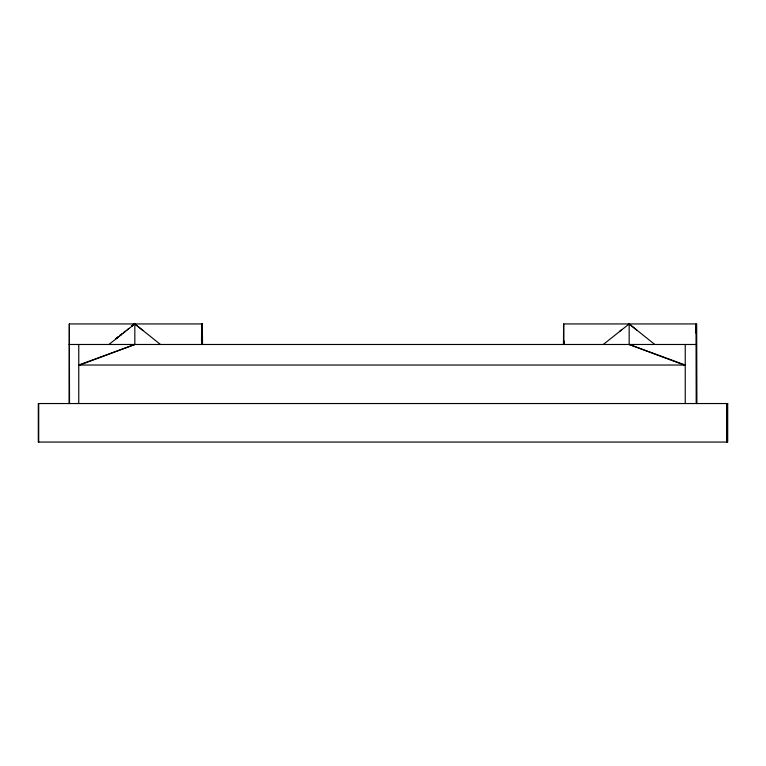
<?xml version="1.0" encoding="UTF-8"?>
<svg xmlns="http://www.w3.org/2000/svg" width="766" height="766" viewBox="0 0 766 766"><rect width="100%" height="100%" fill="white"/><g stroke="black" fill="none" stroke-linecap="round" stroke-linejoin="round"><path stroke-width="1.15" d="M69.112 403.538L69.323 323.941L202.339 323.941L202.55 344.48M201.496 341.062L201.669 323.941L201.87 344.48M202.138 344.48L202.339 323.941M563.45 344.48L563.661 323.941L696.677 323.941L696.888 403.538M564.13 344.48L564.159 341.062M695.911 333.066L696.007 323.941L696.208 403.538M116.183 338.61L117.993 337.145L116.116 338.61M123.422 332.741L125.231 331.276M115.886 338.61L117.725 337.145M119.563 335.68L121.401 334.215M123.489 332.741L125.337 331.276M127.175 329.811L129.023 328.346M131.79 326.144L134.557 323.941M619.675 331.276L621.513 329.811M108.944 344.48L134.826 323.941L160.448 344.48M603.282 344.48L629.164 323.941L654.786 344.48M79.76 365.028L134.826 344.48L134.826 323.941L142.936 330.548M134.826 344.48L78.764 365.028L685.235 365.028L629.164 344.48L629.164 323.941L637.264 330.548M69.112 344.48L696.208 344.48M629.164 344.48L684.172 365.028M563.661 323.941L563.862 344.48M69.323 323.941L69.524 403.538M727.02 403.538L727.02 442.059M726.608 403.538L726.608 442.059M685.235 344.48L685.235 403.538M78.764 344.48L78.764 403.538M38.712 403.538L38.712 442.059M121.612 334.215L119.802 335.68L121.65 334.215M134.28 323.941L131.57 326.144L134.28 323.941M727.7 403.538L38.3 403.538L38.3 442.059L727.7 442.059L727.7 403.538"/></g></svg>
